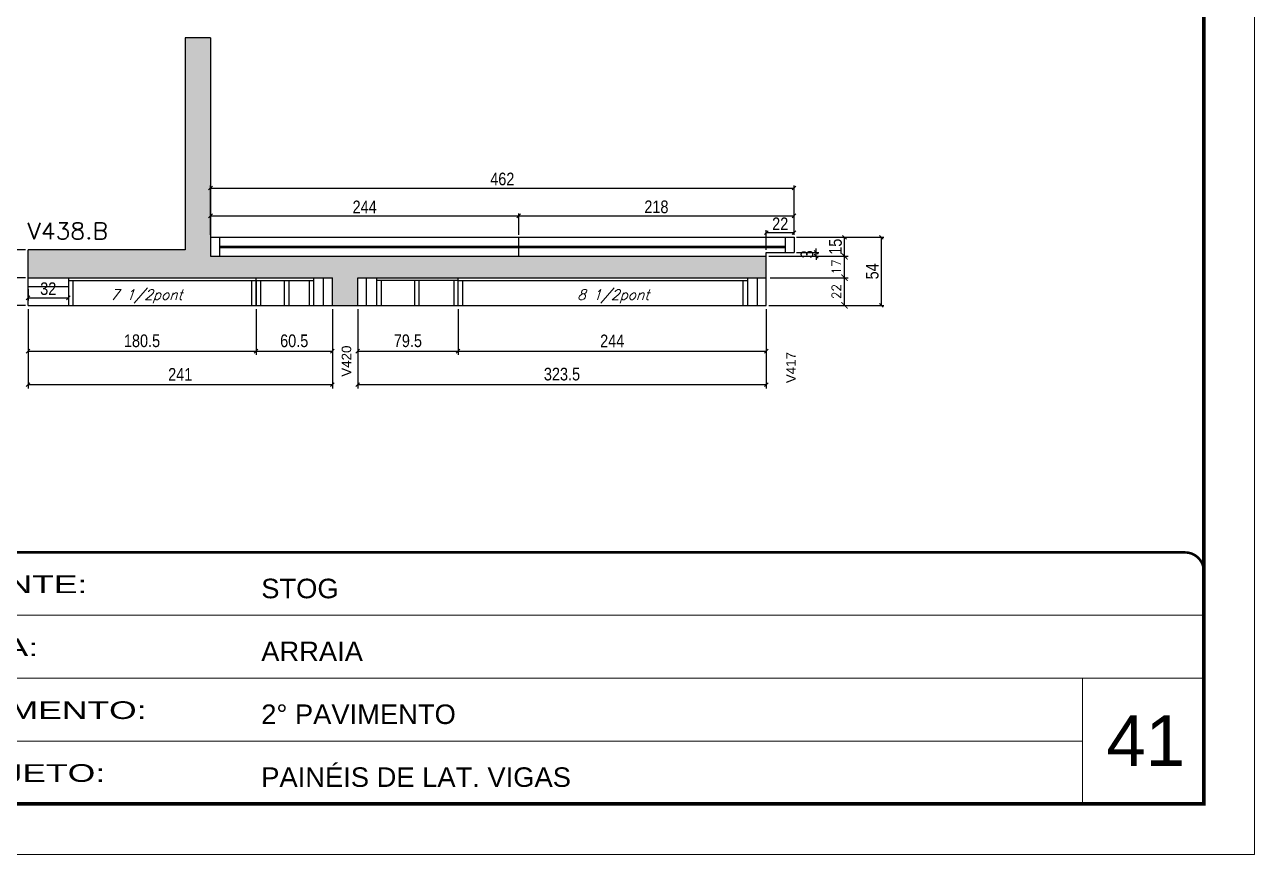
# Model space of a CAD drawing. Extents: x -3394 to 16474, y -5031 to 14397.
# Drawn here: x 4784 to 5757, y 1861 to 2518 of the extents above; entities that cross this region are included whole.
import ezdxf

# ---------------------------------------------------------------- set-up
doc = ezdxf.new("R2010")
doc.units = 0
doc.linetypes.add('CONTINUO', pattern=[0])
doc.linetypes.add('DASHED', pattern=[0.75, 0.5, -0.25])
doc.layers.get('0').update_dxf_attribs({"linetype": 'CONTINUOUS'})
doc.layers.get('Defpoints').update_dxf_attribs({"linetype": 'CONTINUOUS'})
for name, color, linetype, lineweight in [('CARIMBO', 255, 'CONTINUOUS', 9), ('Folhas', 255, 'CONTINUOUS', 9), ('SARRAFO DE PRESSAO', 251, 'DASHED', 9), ('Texto Seção', 7, 'CONTINUOUS', 15)]:
    doc.layers.add(name, color=color, linetype=linetype, lineweight=lineweight)
for name, color, linetype in [('COTA', 241, 'CONTINUOUS'), ('NOMENCLATURA', 7, 'CONTINUOUS'), ('Painéis', 200, 'CONTINUOUS'), ('SARR_2.2x7', 40, 'CONTINUOUS'), ('SARR_3.5x7', 81, 'CONTINUOUS'), ('texto', 7, 'CONTINUOUS')]:
    doc.layers.add(name, color=color, linetype=linetype)
doc.styles.add('ARIAL', font='arial.ttf')
doc.styles.add('COTA TECNICA', font='techl___.ttf', dxfattribs={"height": 10})
doc.styles.add('REGUA-120', font='ROMANS.shx', dxfattribs={"height": 15})
doc.styles.add('ROMANS', font='romans.shx')
doc.styles.add('Tecnologia', font='')
doc.styles.get('Tecnologia').set_extended_font_data('Forgotten Futurist')
doc.dimstyles.new('Cota Paínel', dxfattribs={"dimtxt": 7, "dimasz": 5, "dimexe": 3, "dimexo": 3, "dimgap": 3, "dimtad": 1, "dimdec": 1, "dimzin": 12, "dimdsep": 46, "dimtxsty": 'ROMANS', "dimblk": 'ARCHTICK', "dimcen": 0, "dimclrd": 4, "dimclre": 4, "dimclrt": 1, "dimadec": 1, "dimazin": 3, "dimtfac": 1, "dimtdec": 1, "dimtmove": 0, "dimatfit": 3, "dimldrblk": 'OBLIQUE', "dimfxl": 1, "dimtolj": 1, "dimtzin": 12, "dimarcsym": 0})
doc.dimstyles.new('PAINEL', dxfattribs={"dimtxt": 10, "dimasz": 3, "dimexe": 3, "dimexo": 3, "dimgap": 3, "dimtad": 1, "dimdec": 1, "dimzin": 12, "dimdsep": 46, "dimtxsty": 'COTA TECNICA', "dimblk1": 'OBLIQUE', "dimblk2": 'OBLIQUE', "dimsah": 1, "dimcen": 0.9, "dimclrd": 4, "dimclre": 4, "dimclrt": 240, "dimadec": 1, "dimazin": 3, "dimtfac": 1, "dimtdec": 1, "dimtmove": 0, "dimatfit": 3, "dimfxl": 1, "dimtolj": 1, "dimtzin": 12, "dimarcsym": 0})

# ---------------------------------------------------------------- blocks, each defined once
blk = doc.blocks.new('9999999999')
at = {"color": 30, "linetype": 'CONTINUO'}
for p, q in [((98564.56, 34379.64), (99583.98, 34379.64)), ((98564.56, 34329.83), (99487.98, 34329.83)), ((99583.98, 34329.83), (99487.98, 34329.83)), ((99487.98, 34329.83), (99487.98, 34230.21)), ((98564.56, 34280.02), (99487.98, 34280.02))]:
    blk.add_line(p, q, dxfattribs=at)
at = {"color": 30, "linetype": 'CONTINUO', "const_width": 2}
blk.add_lwpolyline([(99583.98, 34230.21), (99583.98, 34414.45, 0.414214), (99568.98, 34429.45), (98228.98, 34429.45, 0.414214), (98213.98, 34414.45), (98213.98, 34245.21, 0.414214), (98228.98, 34230.21), (99583.98, 34230.21)], format="xyb", dxfattribs=at)
at = {"layer": 'Folhas'}
blk.add_lwpolyline([(98138.98, 34190.21), (99623.98, 34190.21), (99623.98, 35240.21), (98138.98, 35240.21)], close=True, dxfattribs=at)
at = {"layer": 'Folhas', "color": 30, "const_width": 3}
blk.add_lwpolyline([(98213.98, 34230.21), (99583.98, 34230.21), (99583.98, 35200.21), (98213.98, 35200.21)], close=True, dxfattribs=at)
at = {"color": 7, "linetype": 'Continuous', "ltscale": 5, "style": 'ARIAL'}
for s, height, p in [('STOG', 15.483, (98837.68, 34393.13)), ('ARRAIA', 15.483, (98837.68, 34343.32)), ('2° PAVIMENTO', 15.4829, (98837.68, 34293.51)), ('PAINÉIS DE LAT. VIGAS', 15.4829, (98837.68, 34243.7))]:
    blk.add_text(s, height=height, dxfattribs=at).set_placement(p)
at = {"layer": 'Folhas', "color": 7, "style": 'Tecnologia', "width": 1.5}
for s, p in [('CLIENTE:', (98573.65, 34397.17)), ('OBRA:', (98573.65, 34347.31)), ('PAVIMENTO:', (98573.65, 34297.5)), ('PROJETO:', (98573.65, 34247.69))]:
    blk.add_text(s, height=14, dxfattribs=at).set_placement(p)
blk = doc.blocks.new('_Oblique')
at = {"color": 0, "linetype": 'ByBlock', "lineweight": -2}
blk.add_line((-0.5, -0.5), (0.5, 0.5), dxfattribs=at)
blk = doc.blocks.new('*D1534')
at = {"layer": 'COTA', "color": 4, "linetype": 'ByBlock', "lineweight": -2, "transparency": 16777216}
for p, q in [((4786.26, 2292.71), (4786.26, 2256.52)), ((4966.76, 2292.71), (4966.76, 2256.52)), ((4786.26, 2259.52), (4966.76, 2259.52))]:
    blk.add_line(p, q, dxfattribs=at)
at = {"layer": 'Defpoints', "color": 0, "linetype": 'ByBlock', "transparency": 16777216}
for p in [(4786.26, 2295.71), (4966.76, 2295.71), (4966.76, 2259.52)]:
    blk.add_point(p, dxfattribs=at)
at = {"layer": 'COTA', "color": 4, "linetype": 'ByBlock', "lineweight": -2, "transparency": 16777216, "xscale": 3, "yscale": 3, "zscale": 3, "rotation": 180}
blk.add_blockref('_Oblique', (4786.26, 2259.52), dxfattribs=at)
at = {"layer": 'COTA', "color": 4, "linetype": 'ByBlock', "lineweight": -2, "transparency": 16777216, "xscale": 3, "yscale": 3, "zscale": 3}
blk.add_blockref('_Oblique', (4966.76, 2259.52), dxfattribs=at)
at = {"layer": 'COTA', "color": 240, "linetype": 'ByBlock', "transparency": 16777216, "insert": (4876.51, 2267.65), "char_height": 10, "attachment_point": 5, "style": 'COTA TECNICA'}
blk.add_mtext('\\A1;180.5', dxfattribs=at)
blk = doc.blocks.new('*D1535')
at = {"layer": 'COTA', "color": 4, "linetype": 'ByBlock', "lineweight": -2, "transparency": 16777216}
for p, q in [((4966.76, 2292.71), (4966.76, 2256.52)), ((5027.26, 2292.71), (5027.26, 2256.52)), ((4966.76, 2259.52), (5027.26, 2259.52))]:
    blk.add_line(p, q, dxfattribs=at)
at = {"layer": 'Defpoints', "color": 0, "linetype": 'ByBlock', "transparency": 16777216}
for p in [(4966.76, 2295.71), (5027.26, 2295.71), (5027.26, 2259.52)]:
    blk.add_point(p, dxfattribs=at)
at = {"layer": 'COTA', "color": 4, "linetype": 'ByBlock', "lineweight": -2, "transparency": 16777216, "xscale": 3, "yscale": 3, "zscale": 3, "rotation": 180}
blk.add_blockref('_Oblique', (4966.76, 2259.52), dxfattribs=at)
at = {"layer": 'COTA', "color": 4, "linetype": 'ByBlock', "lineweight": -2, "transparency": 16777216, "xscale": 3, "yscale": 3, "zscale": 3}
blk.add_blockref('_Oblique', (5027.26, 2259.52), dxfattribs=at)
at = {"layer": 'COTA', "color": 240, "linetype": 'ByBlock', "transparency": 16777216, "insert": (4997.01, 2267.63), "char_height": 10, "attachment_point": 5, "style": 'COTA TECNICA'}
blk.add_mtext('\\A1;60.5', dxfattribs=at)
blk = doc.blocks.new('*D1652')
at = {"layer": 'COTA', "color": 4, "linetype": 'ByBlock', "lineweight": -2, "transparency": 16777216}
for p, q in [((4786.26, 2292.71), (4786.26, 2230.02)), ((5027.26, 2292.71), (5027.26, 2230.02)), ((4786.26, 2233.02), (5027.26, 2233.02))]:
    blk.add_line(p, q, dxfattribs=at)
at = {"layer": 'Defpoints', "color": 0, "linetype": 'ByBlock', "transparency": 16777216}
for p in [(4786.26, 2295.71), (5027.26, 2295.71), (5027.26, 2233.02)]:
    blk.add_point(p, dxfattribs=at)
at = {"layer": 'COTA', "color": 4, "linetype": 'ByBlock', "lineweight": -2, "transparency": 16777216, "xscale": 3, "yscale": 3, "zscale": 3, "rotation": 180}
blk.add_blockref('_Oblique', (4786.26, 2233.02), dxfattribs=at)
at = {"layer": 'COTA', "color": 4, "linetype": 'ByBlock', "lineweight": -2, "transparency": 16777216, "xscale": 3, "yscale": 3, "zscale": 3}
blk.add_blockref('_Oblique', (5027.26, 2233.02), dxfattribs=at)
at = {"layer": 'COTA', "color": 240, "linetype": 'ByBlock', "transparency": 16777216, "insert": (4906.76, 2241.09), "char_height": 10, "attachment_point": 5, "style": 'COTA TECNICA'}
blk.add_mtext('\\A1;241', dxfattribs=at)
blk = doc.blocks.new('*D1536')
at = {"layer": 'COTA', "color": 4, "linetype": 'Continuous', "lineweight": -2, "transparency": 16777216}
for p, q in [((4786.26, 2308.71), (4786.26, 2299.7)), ((4818.26, 2308.71), (4818.26, 2299.7)), ((4786.26, 2301.7), (4818.26, 2301.7))]:
    blk.add_line(p, q, dxfattribs=at)
at = {"layer": 'Defpoints', "color": 0, "linetype": 'Continuous', "transparency": 16777216}
for p in [(4786.26, 2310.71), (4818.26, 2310.71), (4818.26, 2301.7)]:
    blk.add_point(p, dxfattribs=at)
at = {"layer": 'COTA', "color": 4, "linetype": 'Continuous', "lineweight": -2, "transparency": 16777216, "xscale": 3, "yscale": 3, "zscale": 3, "rotation": 180}
blk.add_blockref('_Oblique', (4786.26, 2301.7), dxfattribs=at)
at = {"layer": 'COTA', "color": 4, "linetype": 'Continuous', "lineweight": -2, "transparency": 16777216, "xscale": 3, "yscale": 3, "zscale": 3}
blk.add_blockref('_Oblique', (4818.26, 2301.7), dxfattribs=at)
at = {"layer": 'COTA', "color": 240, "linetype": 'Continuous', "transparency": 16777216, "insert": (4802.26, 2308.92), "char_height": 10, "attachment_point": 5, "style": 'COTA TECNICA'}
blk.add_mtext('\\A1;32', dxfattribs=at)
blk = doc.blocks.new('*D1537')
at = {"layer": 'COTA', "color": 4, "linetype": 'ByBlock', "lineweight": -2, "transparency": 16777216}
for p, q in [((5047.26, 2292.71), (5047.26, 2256.52)), ((5126.76, 2292.71), (5126.76, 2256.52)), ((5047.26, 2259.52), (5126.76, 2259.52))]:
    blk.add_line(p, q, dxfattribs=at)
at = {"layer": 'Defpoints', "color": 0, "linetype": 'ByBlock', "transparency": 16777216}
for p in [(5047.26, 2295.71), (5126.76, 2295.71), (5126.76, 2259.52)]:
    blk.add_point(p, dxfattribs=at)
at = {"layer": 'COTA', "color": 4, "linetype": 'ByBlock', "lineweight": -2, "transparency": 16777216, "xscale": 3, "yscale": 3, "zscale": 3, "rotation": 180}
blk.add_blockref('_Oblique', (5047.26, 2259.52), dxfattribs=at)
at = {"layer": 'COTA', "color": 4, "linetype": 'ByBlock', "lineweight": -2, "transparency": 16777216, "xscale": 3, "yscale": 3, "zscale": 3}
blk.add_blockref('_Oblique', (5126.76, 2259.52), dxfattribs=at)
at = {"layer": 'COTA', "color": 240, "linetype": 'ByBlock', "transparency": 16777216, "insert": (5087.01, 2267.66), "char_height": 10, "attachment_point": 5, "style": 'COTA TECNICA'}
blk.add_mtext('\\A1;79.5', dxfattribs=at)
blk = doc.blocks.new('*D1538')
at = {"layer": 'COTA', "color": 4, "linetype": 'ByBlock', "lineweight": -2, "transparency": 16777216}
for p, q in [((5126.76, 2292.71), (5126.76, 2256.52)), ((5370.76, 2292.71), (5370.76, 2256.52)), ((5126.76, 2259.52), (5370.76, 2259.52))]:
    blk.add_line(p, q, dxfattribs=at)
at = {"layer": 'Defpoints', "color": 0, "linetype": 'ByBlock', "transparency": 16777216}
for p in [(5126.76, 2295.71), (5370.76, 2295.71), (5370.76, 2259.52)]:
    blk.add_point(p, dxfattribs=at)
at = {"layer": 'COTA', "color": 4, "linetype": 'ByBlock', "lineweight": -2, "transparency": 16777216, "xscale": 3, "yscale": 3, "zscale": 3, "rotation": 180}
blk.add_blockref('_Oblique', (5126.76, 2259.52), dxfattribs=at)
at = {"layer": 'COTA', "color": 4, "linetype": 'ByBlock', "lineweight": -2, "transparency": 16777216, "xscale": 3, "yscale": 3, "zscale": 3}
blk.add_blockref('_Oblique', (5370.76, 2259.52), dxfattribs=at)
at = {"layer": 'COTA', "color": 240, "linetype": 'ByBlock', "transparency": 16777216, "insert": (5248.76, 2267.59), "char_height": 10, "attachment_point": 5, "style": 'COTA TECNICA'}
blk.add_mtext('\\A1;244', dxfattribs=at)
blk = doc.blocks.new('*D1653')
at = {"layer": 'COTA', "color": 4, "linetype": 'ByBlock', "lineweight": -2, "transparency": 16777216}
for p, q in [((5047.26, 2292.71), (5047.26, 2230.02)), ((5370.76, 2292.71), (5370.76, 2230.02)), ((5047.26, 2233.02), (5370.76, 2233.02))]:
    blk.add_line(p, q, dxfattribs=at)
at = {"layer": 'Defpoints', "color": 0, "linetype": 'ByBlock', "transparency": 16777216}
for p in [(5047.26, 2295.71), (5370.76, 2295.71), (5370.76, 2233.02)]:
    blk.add_point(p, dxfattribs=at)
at = {"layer": 'COTA', "color": 4, "linetype": 'ByBlock', "lineweight": -2, "transparency": 16777216, "xscale": 3, "yscale": 3, "zscale": 3, "rotation": 180}
blk.add_blockref('_Oblique', (5047.26, 2233.02), dxfattribs=at)
at = {"layer": 'COTA', "color": 4, "linetype": 'ByBlock', "lineweight": -2, "transparency": 16777216, "xscale": 3, "yscale": 3, "zscale": 3}
blk.add_blockref('_Oblique', (5370.76, 2233.02), dxfattribs=at)
at = {"layer": 'COTA', "color": 240, "linetype": 'ByBlock', "transparency": 16777216, "insert": (5209.01, 2241.24), "char_height": 10, "attachment_point": 5, "style": 'COTA TECNICA'}
blk.add_mtext('\\A1;323.5', dxfattribs=at)
blk = doc.blocks.new('_ArchTick')
at = {"color": 0, "linetype": 'ByBlock', "const_width": 0.15}
blk.add_lwpolyline([(-0.5, -0.5), (0.5, 0.5)], dxfattribs=at)
blk = doc.blocks.new('*D1539')
at = {"layer": 'COTA', "color": 4, "lineweight": -2, "transparency": 16777216}
for p, q in [((5373.76, 2317.71), (5435.68, 2317.71)), ((5432.68, 2295.71), (5432.68, 2317.71)), ((5373.76, 2295.71), (5435.68, 2295.71))]:
    blk.add_line(p, q, dxfattribs=at)
at = {"layer": 'Defpoints', "color": 0, "transparency": 16777216}
for p in [(5370.76, 2317.71), (5432.68, 2317.71), (5370.76, 2295.71)]:
    blk.add_point(p, dxfattribs=at)
at = {"layer": 'COTA', "color": 4, "lineweight": -2, "transparency": 16777216, "xscale": 5, "yscale": 5, "zscale": 5}
for p, rotation in [((5432.68, 2317.71), 90), ((5432.68, 2295.71), 270)]:
    blk.add_blockref('_ArchTick', p, dxfattribs=dict(at, rotation=rotation))
at = {"layer": 'COTA', "color": 1, "transparency": 16777216, "insert": (5426.18, 2306.71), "char_height": 7, "attachment_point": 5, "rotation": 90, "style": 'ROMANS'}
blk.add_mtext('\\A1;22', dxfattribs=at)
blk = doc.blocks.new('*D1540')
at = {"layer": 'COTA', "color": 4, "linetype": 'Continuous', "lineweight": -2, "transparency": 16777216}
for p, q in [((5373.76, 2334.71), (5435.68, 2334.71)), ((5432.68, 2317.71), (5432.68, 2334.71))]:
    blk.add_line(p, q, dxfattribs=at)
at = {"layer": 'COTA', "color": 4, "lineweight": -2, "transparency": 16777216}
blk.add_line((5373.76, 2317.71), (5435.68, 2317.71), dxfattribs=at)
at = {"layer": 'Defpoints', "color": 0, "linetype": 'Continuous', "transparency": 16777216}
for p in [(5370.76, 2334.71), (5432.68, 2334.71), (5370.76, 2317.71)]:
    blk.add_point(p, dxfattribs=at)
at = {"layer": 'COTA', "color": 4, "linetype": 'Continuous', "lineweight": -2, "transparency": 16777216, "xscale": 5, "yscale": 5, "zscale": 5}
for p, rotation in [((5432.68, 2334.71), 90), ((5432.68, 2317.71), 270)]:
    blk.add_blockref('_ArchTick', p, dxfattribs=dict(at, rotation=rotation))
at = {"layer": 'COTA', "color": 1, "linetype": 'Continuous', "transparency": 16777216, "insert": (5426.18, 2326.21), "char_height": 7, "attachment_point": 5, "rotation": 90, "style": 'ROMANS'}
blk.add_mtext('\\A1;17', dxfattribs=at)
blk = doc.blocks.new('*D1541')
at = {"layer": 'COTA', "color": 4, "linetype": 'Continuous', "lineweight": -2, "transparency": 16777216}
for p, q in [((5394.76, 2349.71), (5434.68, 2349.71)), ((5432.68, 2334.71), (5432.68, 2349.71)), ((5372.76, 2334.71), (5434.68, 2334.71))]:
    blk.add_line(p, q, dxfattribs=at)
at = {"layer": 'Defpoints', "color": 0, "linetype": 'Continuous', "transparency": 16777216}
for p in [(5392.76, 2349.71), (5432.68, 2349.71), (5370.76, 2334.71)]:
    blk.add_point(p, dxfattribs=at)
at = {"layer": 'COTA', "color": 4, "linetype": 'Continuous', "lineweight": -2, "transparency": 16777216, "xscale": 3, "yscale": 3, "zscale": 3}
for p, rotation in [((5432.68, 2349.71), 90), ((5432.68, 2334.71), 270)]:
    blk.add_blockref('_Oblique', p, dxfattribs=dict(at, rotation=rotation))
at = {"layer": 'COTA', "color": 240, "linetype": 'Continuous', "transparency": 16777216, "insert": (5425.57, 2342.21), "char_height": 10, "attachment_point": 5, "rotation": 90, "style": 'COTA TECNICA'}
blk.add_mtext('\\A1;15', dxfattribs=at)
blk = doc.blocks.new('*D1579')
at = {"layer": 'COTA', "color": 4, "linetype": 'Continuous', "lineweight": -2, "transparency": 16777216}
for p, q in [((4930.76, 2351.71), (4930.76, 2368.67)), ((4930.76, 2366.67), (5174.76, 2366.67)), ((5174.76, 2351.71), (5174.76, 2368.67))]:
    blk.add_line(p, q, dxfattribs=at)
at = {"layer": 'Defpoints', "color": 0, "linetype": 'Continuous', "transparency": 16777216}
for p in [(5174.76, 2366.67), (4930.76, 2349.71), (5174.76, 2349.71)]:
    blk.add_point(p, dxfattribs=at)
at = {"layer": 'COTA', "color": 4, "linetype": 'Continuous', "lineweight": -2, "transparency": 16777216, "xscale": 3, "yscale": 3, "zscale": 3, "rotation": 180}
blk.add_blockref('_Oblique', (4930.76, 2366.67), dxfattribs=at)
at = {"layer": 'COTA', "color": 4, "linetype": 'Continuous', "lineweight": -2, "transparency": 16777216, "xscale": 3, "yscale": 3, "zscale": 3}
blk.add_blockref('_Oblique', (5174.76, 2366.67), dxfattribs=at)
at = {"layer": 'COTA', "color": 240, "linetype": 'Continuous', "transparency": 16777216, "insert": (5052.76, 2373.74), "char_height": 10, "attachment_point": 5, "style": 'COTA TECNICA'}
blk.add_mtext('\\A1;244', dxfattribs=at)
blk = doc.blocks.new('*D1580')
at = {"layer": 'COTA', "color": 4, "linetype": 'Continuous', "lineweight": -2, "transparency": 16777216}
for p, q in [((5174.76, 2351.71), (5174.76, 2368.67)), ((5174.76, 2366.67), (5392.76, 2366.67)), ((5392.76, 2351.71), (5392.76, 2368.67))]:
    blk.add_line(p, q, dxfattribs=at)
at = {"layer": 'Defpoints', "color": 0, "linetype": 'Continuous', "transparency": 16777216}
for p in [(5392.76, 2366.67), (5174.76, 2349.71), (5392.76, 2349.71)]:
    blk.add_point(p, dxfattribs=at)
at = {"layer": 'COTA', "color": 4, "linetype": 'Continuous', "lineweight": -2, "transparency": 16777216, "xscale": 3, "yscale": 3, "zscale": 3, "rotation": 180}
blk.add_blockref('_Oblique', (5174.76, 2366.67), dxfattribs=at)
at = {"layer": 'COTA', "color": 4, "linetype": 'Continuous', "lineweight": -2, "transparency": 16777216, "xscale": 3, "yscale": 3, "zscale": 3}
blk.add_blockref('_Oblique', (5392.76, 2366.67), dxfattribs=at)
at = {"layer": 'COTA', "color": 240, "linetype": 'Continuous', "transparency": 16777216, "insert": (5283.76, 2373.76), "char_height": 10, "attachment_point": 5, "style": 'COTA TECNICA'}
blk.add_mtext('\\A1;218', dxfattribs=at)
blk = doc.blocks.new('*D1581')
at = {"layer": 'COTA', "color": 4, "linetype": 'Continuous', "lineweight": -2, "transparency": 16777216}
for p, q in [((4930.76, 2351.71), (4930.76, 2390.72)), ((4930.76, 2388.72), (5392.76, 2388.72)), ((5392.76, 2351.71), (5392.76, 2390.72))]:
    blk.add_line(p, q, dxfattribs=at)
at = {"layer": 'Defpoints', "color": 0, "linetype": 'Continuous', "transparency": 16777216}
for p in [(5392.76, 2388.72), (4930.76, 2349.71), (5392.76, 2349.71)]:
    blk.add_point(p, dxfattribs=at)
at = {"layer": 'COTA', "color": 4, "linetype": 'Continuous', "lineweight": -2, "transparency": 16777216, "xscale": 3, "yscale": 3, "zscale": 3, "rotation": 180}
blk.add_blockref('_Oblique', (4930.76, 2388.72), dxfattribs=at)
at = {"layer": 'COTA', "color": 4, "linetype": 'Continuous', "lineweight": -2, "transparency": 16777216, "xscale": 3, "yscale": 3, "zscale": 3}
blk.add_blockref('_Oblique', (5392.76, 2388.72), dxfattribs=at)
at = {"layer": 'COTA', "color": 240, "linetype": 'Continuous', "transparency": 16777216, "insert": (5161.76, 2395.82), "char_height": 10, "attachment_point": 5, "style": 'COTA TECNICA'}
blk.add_mtext('\\A1;462', dxfattribs=at)
blk = doc.blocks.new('*D1582')
at = {"layer": 'COTA', "color": 4, "linetype": 'Continuous', "lineweight": -2, "transparency": 16777216}
for p, q in [((5394.76, 2349.71), (5463.8, 2349.71)), ((5461.8, 2349.71), (5461.8, 2295.71)), ((5372.76, 2295.71), (5463.8, 2295.71))]:
    blk.add_line(p, q, dxfattribs=at)
at = {"layer": 'Defpoints', "color": 0, "linetype": 'Continuous', "transparency": 16777216}
for p in [(5392.76, 2349.71), (5370.76, 2295.71), (5461.8, 2295.71)]:
    blk.add_point(p, dxfattribs=at)
at = {"layer": 'COTA', "color": 4, "linetype": 'Continuous', "lineweight": -2, "transparency": 16777216, "xscale": 3, "yscale": 3, "zscale": 3}
for p, rotation in [((5461.8, 2349.71), 90), ((5461.8, 2295.71), 270)]:
    blk.add_blockref('_Oblique', p, dxfattribs=dict(at, rotation=rotation))
at = {"layer": 'COTA', "color": 240, "linetype": 'Continuous', "transparency": 16777216, "insert": (5454.69, 2322.71), "char_height": 10, "attachment_point": 5, "rotation": 90, "style": 'COTA TECNICA'}
blk.add_mtext('\\A1;54', dxfattribs=at)
blk = doc.blocks.new('*D1583')
at = {"layer": 'COTA', "color": 4, "linetype": 'Continuous', "lineweight": -2, "transparency": 16777216}
for p, q in [((5370.76, 2339.71), (5370.76, 2355.39)), ((5370.76, 2353.39), (5392.76, 2353.39)), ((5392.76, 2351.71), (5392.76, 2355.39))]:
    blk.add_line(p, q, dxfattribs=at)
at = {"layer": 'Defpoints', "color": 0, "linetype": 'Continuous', "transparency": 16777216}
for p in [(5392.76, 2353.39), (5392.76, 2349.71), (5370.76, 2337.71)]:
    blk.add_point(p, dxfattribs=at)
at = {"layer": 'COTA', "color": 4, "linetype": 'Continuous', "lineweight": -2, "transparency": 16777216, "xscale": 3, "yscale": 3, "zscale": 3, "rotation": 180}
blk.add_blockref('_Oblique', (5370.76, 2353.39), dxfattribs=at)
at = {"layer": 'COTA', "color": 4, "linetype": 'Continuous', "lineweight": -2, "transparency": 16777216, "xscale": 3, "yscale": 3, "zscale": 3}
blk.add_blockref('_Oblique', (5392.76, 2353.39), dxfattribs=at)
at = {"layer": 'COTA', "color": 240, "linetype": 'Continuous', "transparency": 16777216, "insert": (5381.76, 2360.39), "char_height": 10, "attachment_point": 5, "style": 'COTA TECNICA'}
blk.add_mtext('\\A1;22', dxfattribs=at)
blk = doc.blocks.new('*D1584')
at = {"layer": 'COTA', "color": 4, "linetype": 'Continuous', "lineweight": -2, "transparency": 16777216}
for p, q in [((5394.76, 2337.71), (5412.23, 2337.71)), ((5410.23, 2337.71), (5410.23, 2340.71)), ((5410.23, 2334.71), (5410.23, 2337.71)), ((5372.76, 2334.71), (5412.23, 2334.71)), ((5410.23, 2334.71), (5410.23, 2331.71))]:
    blk.add_line(p, q, dxfattribs=at)
at = {"layer": 'Defpoints', "color": 0, "linetype": 'Continuous', "transparency": 16777216}
for p in [(5392.76, 2337.71), (5410.23, 2337.71), (5370.76, 2334.71)]:
    blk.add_point(p, dxfattribs=at)
at = {"layer": 'COTA', "color": 4, "linetype": 'Continuous', "lineweight": -2, "transparency": 16777216, "xscale": 3, "yscale": 3, "zscale": 3}
for p, rotation in [((5410.23, 2337.71), 270), ((5410.23, 2334.71), 90)]:
    blk.add_blockref('_Oblique', p, dxfattribs=dict(at, rotation=rotation))
at = {"layer": 'COTA', "color": 240, "linetype": 'Continuous', "transparency": 16777216, "insert": (5403.01, 2336.21), "char_height": 10, "attachment_point": 5, "rotation": 90, "style": 'COTA TECNICA'}
blk.add_mtext('\\A1;3', dxfattribs=at)
blk = doc.blocks.new('*D1585')
at = {"layer": 'COTA', "color": 4, "linetype": 'Continuous', "lineweight": -2, "transparency": 16777216}
for p, q in [((4784.26, 2317.71), (4771.1, 2317.71)), ((4773.1, 2295.71), (4773.1, 2317.71)), ((4784.26, 2295.71), (4771.1, 2295.71))]:
    blk.add_line(p, q, dxfattribs=at)
at = {"layer": 'Defpoints', "color": 0, "linetype": 'Continuous', "transparency": 16777216}
for p in [(4773.1, 2317.71), (4786.26, 2317.71), (4786.26, 2295.71)]:
    blk.add_point(p, dxfattribs=at)
at = {"layer": 'COTA', "color": 4, "linetype": 'Continuous', "lineweight": -2, "transparency": 16777216, "xscale": 3, "yscale": 3, "zscale": 3}
for p, rotation in [((4773.1, 2317.71), 90), ((4773.1, 2295.71), 270)]:
    blk.add_blockref('_Oblique', p, dxfattribs=dict(at, rotation=rotation))
at = {"layer": 'COTA', "color": 240, "linetype": 'Continuous', "transparency": 16777216, "insert": (4766.1, 2306.71), "char_height": 10, "attachment_point": 5, "rotation": 90, "style": 'COTA TECNICA'}
blk.add_mtext('\\A1;22', dxfattribs=at)
blk = doc.blocks.new('*D1586')
at = {"layer": 'COTA', "color": 4, "linetype": 'Continuous', "lineweight": -2, "transparency": 16777216}
for p, q in [((4784.26, 2339.71), (4771.1, 2339.71)), ((4773.1, 2339.71), (4773.1, 2317.71)), ((4784.26, 2317.71), (4771.1, 2317.71))]:
    blk.add_line(p, q, dxfattribs=at)
at = {"layer": 'Defpoints', "color": 0, "linetype": 'Continuous', "transparency": 16777216}
for p in [(4786.26, 2339.71), (4773.1, 2317.71), (4786.26, 2317.71)]:
    blk.add_point(p, dxfattribs=at)
at = {"layer": 'COTA', "color": 4, "linetype": 'Continuous', "lineweight": -2, "transparency": 16777216, "xscale": 3, "yscale": 3, "zscale": 3}
for p, rotation in [((4773.1, 2339.71), 90), ((4773.1, 2317.71), 270)]:
    blk.add_blockref('_Oblique', p, dxfattribs=dict(at, rotation=rotation))
at = {"layer": 'COTA', "color": 240, "linetype": 'Continuous', "transparency": 16777216, "insert": (4766.1, 2328.71), "char_height": 10, "attachment_point": 5, "rotation": 90, "style": 'COTA TECNICA'}
blk.add_mtext('\\A1;22', dxfattribs=at)
blk = doc.blocks.new('*D1587')
at = {"layer": 'COTA', "color": 4, "linetype": 'Continuous', "lineweight": -2, "transparency": 16777216}
for p, q in [((4784.26, 2339.71), (4752.05, 2339.71)), ((4754.05, 2339.71), (4754.05, 2295.71)), ((4784.26, 2295.71), (4752.05, 2295.71))]:
    blk.add_line(p, q, dxfattribs=at)
at = {"layer": 'Defpoints', "color": 0, "linetype": 'Continuous', "transparency": 16777216}
for p in [(4786.26, 2339.71), (4754.05, 2295.71), (4786.26, 2295.71)]:
    blk.add_point(p, dxfattribs=at)
at = {"layer": 'COTA', "color": 4, "linetype": 'Continuous', "lineweight": -2, "transparency": 16777216, "xscale": 3, "yscale": 3, "zscale": 3}
for p, rotation in [((4754.05, 2339.71), 90), ((4754.05, 2295.71), 270)]:
    blk.add_blockref('_Oblique', p, dxfattribs=dict(at, rotation=rotation))
at = {"layer": 'COTA', "color": 240, "linetype": 'Continuous', "transparency": 16777216, "insert": (4746.97, 2317.71), "char_height": 10, "attachment_point": 5, "rotation": 90, "style": 'COTA TECNICA'}
blk.add_mtext('\\A1;44', dxfattribs=at)

msp = doc.modelspace()

# ---------------------------------------------------------------- hatches: boundary and pattern name
at = {"layer": 'COTA', "linetype": 'Continuous'}
h = msp.add_hatch(dxfattribs=at)
h.set_pattern_fill('AR-CONC', color=256, scale=0.05)
h.set_pattern_definition([(50, (-3170, -6891.451), (9.1092334, -0.7969543), [0.9525, -10.4775]), (355, (-3170, -6891.451), (-1.762171, 9.552842), [0.762, -8.382029]), (100.451445, (-3169.241, -6891.517), (7.3470624, 8.7558876), [0.8095004, -8.904512]), (46.1842, (-3170, -6888.911), (13.553952, -2.102116), [1.42875, -15.71625]), (96.63556, (-3168.87, -6889.086), (11.870207, 12.371306), [1.214251, -13.35678]), (351.18415, (-3170, -6888.91), (11.870207, 12.371306), [1.142998, -12.572987]), (21, (-3168.73, -6889.546), (7.5807196, -5.11326), [0.9525, -10.4775]), (326, (-3168.73, -6889.546), (3.0901014, 9.209398), [0.762, -8.382]), (71.451445, (-3168.098, -6889.972), (10.670821, 4.0961384), [0.8095004, -8.904497]), (37.5, (-3170, -6891.4506), (0.1544302, 4.22775194), [0, -8.2804, 0, -8.509, 0, -8.41375]), (7.5, (-3170, -6891.4506), (3.3409831, 5.0090287), [0, -4.8514, 0, -8.0899, 0, -3.20675]), (327.5, (-3172.832, -6891.4506), (6.7795298, -0.2864372), [0, -3.175, 0, -9.906, 0, -13.1445]), (317.5, (-3174.102, -6891.4506), (7.406459, 1.2713246), [0, -4.1275, 0, -6.5786, 0, -9.3345])])
h.paths.add_polyline_path([(4910.76, 2339.71), (4786.26, 2339.71), (4786.26, 2317.71), (4930.76, 2317.71), (5027.26, 2317.71), (5027.26, 2295.71), (5047.26, 2295.71), (5047.26, 2317.71), (5370.76, 2317.71), (5370.76, 2334.71), (4930.76, 2334.71), (4930.76, 2349.71), (4930.76, 2507.71), (4910.76, 2507.71)])

# ---------------------------------------------------------------- linework, layer by layer
for p, q in [((4930.76, 2507.71), (4910.76, 2507.71)), ((4910.76, 2507.71), (4910.76, 2339.71)), ((4930.76, 2507.71), (4930.76, 2334.71)), ((4786.26, 2317.71), (4786.26, 2339.71)), ((4910.76, 2339.71), (4786.26, 2339.71)), ((5370.76, 2317.71), (5370.76, 2334.71))]:
    msp.add_line(p, q, dxfattribs=at)
at = {"layer": 'Painéis', "linetype": 'Continuous'}
for p, q in [((4930.76, 2349.71), (5392.76, 2349.71)), ((4930.76, 2349.71), (4930.76, 2334.71)), ((5174.76, 2334.71), (5174.76, 2349.71)), ((5392.76, 2349.71), (5392.76, 2337.71)), ((5370.76, 2337.71), (5392.76, 2337.71)), ((5370.76, 2334.71), (5370.76, 2337.71)), ((4930.76, 2334.71), (5370.76, 2334.71)), ((4930.76, 2317.71), (4930.76, 2317.71)), ((5027.26, 2295.71), (5047.26, 2295.71))]:
    msp.add_line(p, q, dxfattribs=at)
at = {"layer": 'Painéis', "linetype": 'ByBlock'}
for p, q in [((4786.26, 2317.71), (4930.76, 2317.71)), ((4786.26, 2295.71), (4786.26, 2317.71)), ((4930.76, 2317.71), (5027.26, 2317.71)), ((4966.76, 2295.71), (4966.76, 2317.71)), ((5027.26, 2295.71), (5027.26, 2317.71)), ((5047.26, 2317.71), (5370.76, 2317.71)), ((5047.26, 2295.71), (5047.26, 2317.71)), ((5126.76, 2295.71), (5126.76, 2317.71)), ((5370.76, 2295.71), (5370.76, 2317.71)), ((4786.26, 2295.71), (5027.26, 2295.71)), ((5047.26, 2295.71), (5370.76, 2295.71))]:
    msp.add_line(p, q, dxfattribs=at)
at = {"layer": 'SARR_2.2x7', "linetype": 'Continuous'}
for p, q in [((4937.76, 2349.71), (4937.76, 2334.71)), ((5385.76, 2349.71), (5385.76, 2337.71)), ((4937.76, 2342.71), (5174.76, 2342.71)), ((4937.76, 2341.71), (5174.76, 2341.71)), ((5174.76, 2342.71), (5385.76, 2342.71)), ((5174.76, 2341.71), (5385.76, 2341.71)), ((4937.76, 2317.71), (4937.76, 2317.71)), ((5020.26, 2295.71), (5020.26, 2317.71)), ((5054.26, 2295.71), (5054.26, 2317.71)), ((5363.76, 2295.71), (5363.76, 2317.71)), ((4786.26, 2310.71), (4818.26, 2310.71)), ((4818.26, 2315.51), (4966.76, 2315.51)), ((4966.76, 2315.51), (5012.26, 2315.51)), ((5126.76, 2315.51), (5062.26, 2315.51)), ((5126.76, 2315.51), (5355.76, 2315.51))]:
    msp.add_line(p, q, dxfattribs=at)
at = {"layer": 'SARR_3.5x7'}
for p, q in [((4818.26, 2317.71), (4818.26, 2295.71)), ((5012.26, 2317.71), (5012.26, 2295.71)), ((5062.26, 2317.71), (5062.26, 2295.71)), ((5355.76, 2317.71), (5355.76, 2295.71)), ((4821.76, 2315.51), (4821.76, 2295.71)), ((4963.26, 2315.51), (4963.26, 2295.71)), ((4966.76, 2315.51), (4966.76, 2295.71)), ((4970.26, 2315.51), (4970.26, 2295.71)), ((4989.14, 2315.51), (4989.14, 2295.71)), ((4992.64, 2315.51), (4992.64, 2295.71)), ((5008.76, 2315.51), (5008.76, 2295.71)), ((5065.76, 2315.51), (5065.76, 2295.71)), ((5092.17, 2315.51), (5092.17, 2295.71)), ((5095.67, 2315.51), (5095.67, 2295.71)), ((5123.26, 2315.51), (5123.26, 2295.71)), ((5130.26, 2315.51), (5130.26, 2295.71)), ((5352.26, 2315.51), (5352.26, 2295.71)), ((4818.26, 2295.71), (4821.76, 2295.71)), ((4963.26, 2295.71), (4966.76, 2295.71)), ((4966.76, 2295.71), (4970.26, 2295.71)), ((5008.76, 2295.71), (5012.26, 2295.71))]:
    msp.add_line(p, q, dxfattribs=at)

# ---------------------------------------------------------------- block references
at = {"layer": 'SARRAFO DE PRESSAO', "color": 6, "linetype": 'ByBlock'}
msp.add_blockref('9999999999', (-93866.77, -32329.4), dxfattribs=at)

# ---------------------------------------------------------------- texts
at = {"layer": 'CARIMBO', "style": 'ARIAL'}
msp.add_text('41', height=40, dxfattribs=at).set_placement((5640.07, 1930.94))
at = {"layer": 'NOMENCLATURA', "linetype": 'Continuous', "style": 'ARIAL'}
for s, p in [('V420', (5042.14, 2239.24)), ('V417', (5394.09, 2234.15))]:
    msp.add_text(s, height=7.567, rotation=90, dxfattribs=at).set_placement(p)
at = {"layer": 'texto', "color": 2, "char_height": 8, "attachment_point": 5, "style": 'ROMANS'}
for s, insert in [('{\\Q19;\\C256;7 1/2pont}', (4880.02, 2302.93)), ('{\\Q19;\\C256;8 1/2pont}', (5249.53, 2302.93))]:
    msp.add_mtext(s, dxfattribs=dict(at, insert=insert))
at = {"layer": 'Texto Seção', "style": 'REGUA-120', "width": 1.05}
msp.add_text('V438.B', height=13, dxfattribs=at).set_placement((4785.85, 2348.22))

# ---------------------------------------------------------------- dimensions: what is measured, and where the dimension line sits
at = {"layer": 'COTA', "linetype": 'Continuous'}
for base, p1, p2, override, picture, middle in [((5392.76, 2388.72), (4930.76, 2349.71), (5392.76, 2349.71), {"dimexe": 2, "dimexo": 2, "dimgap": 2, "dimadec": 8, "dimtix": 1, "dimatfit": 2, "dimldrblk": 'Oblique'}, '*D1581', (5161.76, 2395.82)), ((5174.76, 2366.67), (4930.76, 2349.71), (5174.76, 2349.71), {"dimexe": 2, "dimexo": 2, "dimgap": 2, "dimadec": 8, "dimtix": 1, "dimatfit": 2, "dimldrblk": 'Oblique'}, '*D1579', (5052.76, 2373.74)), ((5392.76, 2366.67), (5174.76, 2349.71), (5392.76, 2349.71), {"dimexe": 2, "dimexo": 2, "dimgap": 2, "dimadec": 8, "dimtix": 1, "dimtmove": 1, "dimatfit": 2, "dimldrblk": 'Oblique'}, '*D1580', (5283.76, 2373.76)), ((5392.76, 2353.39), (5370.76, 2337.71), (5392.76, 2349.71), {"dimexe": 2, "dimexo": 2, "dimgap": 2, "dimadec": 8, "dimtix": 1, "dimatfit": 2, "dimldrblk": 'Oblique'}, '*D1583', (5381.76, 2360.39))]:
    dim = msp.add_linear_dim(base=base, p1=p1, p2=p2, dimstyle='PAINEL', override=override, dxfattribs=at)
    dim.commit()
    dim.dimension.update_dxf_attribs({"geometry": picture, "text_midpoint": middle})
for base, p1, p2, angle, picture, middle in [((5432.68, 2349.71), (5370.76, 2334.71), (5392.76, 2349.71), 90, '*D1541', (5425.57, 2342.21)), ((5461.8, 2295.71), (5392.76, 2349.71), (5370.76, 2295.71), 90, '*D1582', (5454.69, 2322.71)), ((4754.05, 2295.71), (4786.26, 2339.71), (4786.26, 2295.71), 90, '*D1587', (4746.97, 2317.71)), ((4773.1, 2317.71), (4786.26, 2339.71), (4786.26, 2317.71), 90, '*D1586', (4766.1, 2328.71)), ((5410.23, 2337.71), (5370.76, 2334.71), (5392.76, 2337.71), 90, '*D1584', (5403.01, 2336.21)), ((4773.1, 2317.71), (4786.26, 2295.71), (4786.26, 2317.71), 90, '*D1585', (4766.1, 2306.71)), ((4818.26, 2301.7), (4786.26, 2310.71), (4818.26, 2310.71), 180, '*D1536', (4802.26, 2308.92))]:
    dim = msp.add_linear_dim(base=base, p1=p1, p2=p2, angle=angle, dimstyle='PAINEL', override={"dimexe": 2, "dimexo": 2, "dimgap": 2, "dimadec": 8, "dimtix": 1, "dimatfit": 2, "dimldrblk": 'Oblique'}, dxfattribs=at)
    dim.commit()
    dim.dimension.update_dxf_attribs({"geometry": picture, "text_midpoint": middle})
dim = msp.add_linear_dim(base=(5432.68, 2334.71), p1=(5370.76, 2317.71), p2=(5370.76, 2334.71), angle=90, dimstyle='Cota Paínel', dxfattribs=at)
dim.commit()
dim.dimension.update_dxf_attribs({"geometry": '*D1540', "text_midpoint": (5432.68, 2326.21), "dimtype": 160})
at = {"layer": 'COTA'}
dim = msp.add_linear_dim(base=(5432.68, 2317.71), p1=(5370.76, 2295.71), p2=(5370.76, 2317.71), angle=90, dimstyle='Cota Paínel', dxfattribs=at)
dim.commit()
dim.dimension.update_dxf_attribs({"geometry": '*D1539', "text_midpoint": (5426.18, 2306.71)})
at = {"layer": 'COTA', "linetype": 'ByBlock'}
for base, p1, p2, picture, middle in [((4966.76, 2259.52), (4786.26, 2295.71), (4966.76, 2295.71), '*D1534', (4876.51, 2267.65)), ((5027.26, 2233.02), (4786.26, 2295.71), (5027.26, 2295.71), '*D1652', (4906.76, 2241.09)), ((5126.76, 2259.52), (5047.26, 2295.71), (5126.76, 2295.71), '*D1537', (5087.01, 2267.66)), ((5370.76, 2233.02), (5047.26, 2295.71), (5370.76, 2295.71), '*D1653', (5209.01, 2241.24))]:
    dim = msp.add_linear_dim(base=base, p1=p1, p2=p2, dimstyle='PAINEL', dxfattribs=at)
    dim.commit()
    dim.dimension.update_dxf_attribs({"geometry": picture, "text_midpoint": middle})
for base, p1, p2, picture, middle in [((5027.26, 2259.52), (4966.76, 2295.71), (5027.26, 2295.71), '*D1535', (4997.01, 2267.63)), ((5370.76, 2259.52), (5126.76, 2295.71), (5370.76, 2295.71), '*D1538', (5248.76, 2267.59))]:
    dim = msp.add_linear_dim(base=base, p1=p1, p2=p2, dimstyle='PAINEL', override={"dimtmove": 1}, dxfattribs=at)
    dim.commit()
    dim.dimension.update_dxf_attribs({"geometry": picture, "text_midpoint": middle})

doc.saveas('drawing.dxf')
